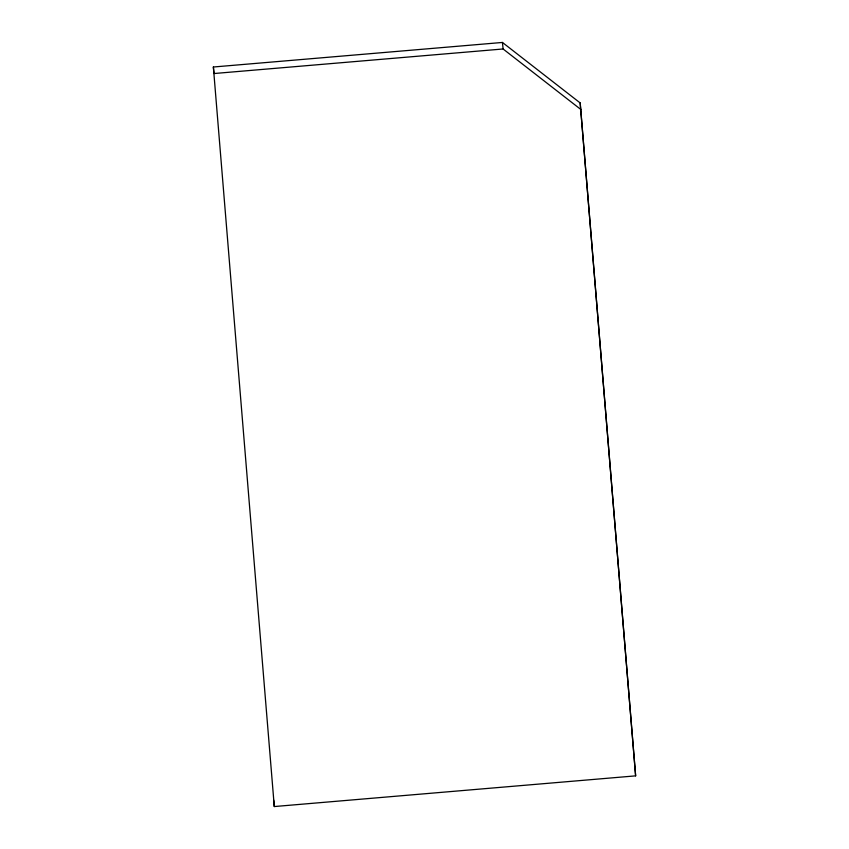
<?xml version="1.0" encoding="UTF-8"?>
<svg xmlns="http://www.w3.org/2000/svg" width="849" height="849" viewBox="0 0 849 849"><rect width="100%" height="100%" fill="white"/><g stroke="black" fill="none" stroke-linecap="round" stroke-linejoin="round"><path stroke-width="1.27" d="M274.291 806.55L213.364 67.007L502.438 42.45L580.185 102.952L635.636 775.859L274.291 806.55L273.633 800.023M580.843 109.479L503.096 48.977L214.022 73.534L213.364 67.007M635.636 775.859L580.185 102.952M502.438 42.45L503.096 48.977"/></g></svg>
